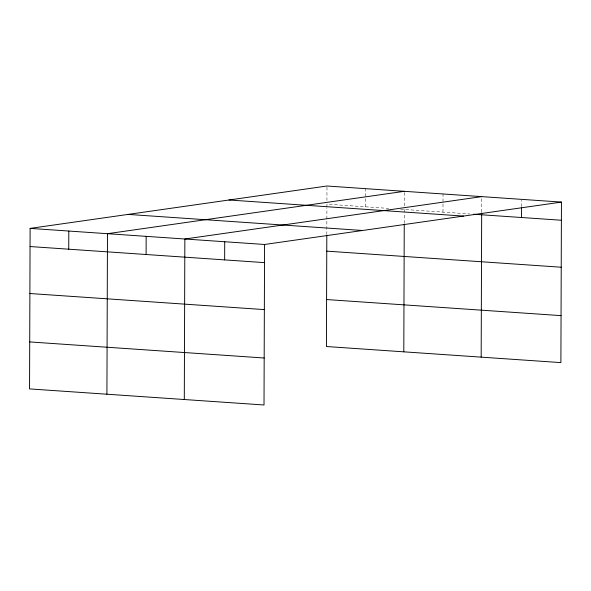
<?xml version="1.0" encoding="UTF-8"?>
<svg xmlns="http://www.w3.org/2000/svg" width="591" height="591" viewBox="0 0 591 591"><rect width="100%" height="100%" fill="white"/><g stroke="black" fill="none" stroke-linecap="round" stroke-linejoin="round"><path stroke-width="0.44" stroke-dasharray="2.96 2.22" d="M326.816 234.561L326.867 219.822M326.875 218.899L326.912 207.847M326.912 206.924L326.926 204.161L388.642 208.394M326.934 200.534L326.986 186.01M365.607 206.813L365.674 188.662M404.251 223.287L404.281 213.152M404.288 212.228L404.296 209.465M404.31 205.838L404.362 191.314M442.984 212.125L443.043 193.966M481.68 212.051L481.724 198.436M521.565 206.621L521.587 200.268M400.609 209.214L469.697 213.957"/><path stroke-width="0.89" d="M561.45 202.092L326.986 186.01L30.111 228.392L29.55 388.908L264.014 404.99L264.576 244.475L561.45 202.092L560.889 362.608L326.424 346.525L326.816 235.484M68.733 249.195L68.8 231.044M106.919 394.219L107.481 233.696L404.362 191.314M146.103 254.499L146.169 236.348M184.296 399.523L184.857 239.008L481.731 196.626M224.654 259.892L224.713 241.741M403.801 351.837L404.244 224.211M481.17 357.141L481.672 212.959M521.528 217.51L521.565 207.522M473.376 214.208L561.384 220.244M229.02 199.994L463.477 216.077M128.077 214.407L362.542 230.483M30.111 228.392L264.576 244.475M326.764 251.145L561.221 267.221M30.045 246.543L264.509 262.626M326.594 299.548L561.051 315.631M29.882 293.52L264.347 309.603M29.713 341.93L264.177 358.006"/></g></svg>
